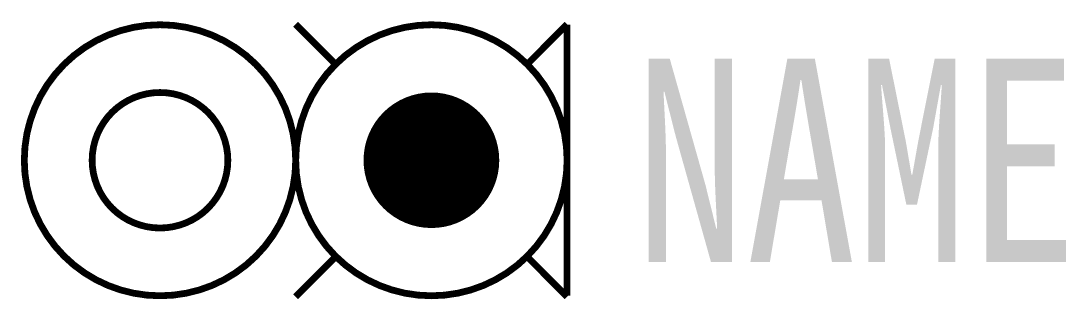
# Model space of a CAD drawing. Header units: inches. Extents: x -8.1 to 7.4, y 3.9 to 8.1.
import ezdxf
from ezdxf.enums import TextEntityAlignment as Align

# ---------------------------------------------------------------- set-up
doc = ezdxf.new("R2010")
doc.units = ezdxf.units.IN
doc.header["$MEASUREMENT"] = 0
doc.styles.add('HZ', font='', dxfattribs={"width": 0.8})
doc.styles.get('HZ').set_extended_font_data('SimSun')

msp = doc.modelspace()

# ---------------------------------------------------------------- linework, layer by layer
at = {"const_width": 0.1}
for points in [[(-8, 6, 1), (-4, 6, 1)], [(-7, 6, 1), (-5, 6, 1)]]:
    msp.add_lwpolyline(points, format="xyb", close=True, dxfattribs=at)
at = {"color": 5, "const_width": 0.1}
for points in [[(-4, 8.007), (-3.416, 7.42)], [(0, 8.007), (-0.584, 7.42)], [(-3.409, 4.58), (-4, 3.986)], [(-0.591, 4.58), (0, 3.986)]]:
    msp.add_lwpolyline(points, dxfattribs=at)
at = {"color": 5}
for points, const_width in [([(-4, 6, 1), (0, 6, 1)], 0.1), ([(-2.5, 6, 1), (-1.5, 6, 1)], 1)]:
    msp.add_lwpolyline(points, format="xyb", close=True, dxfattribs=dict(at, const_width=const_width))
at = {"const_width": 0.1}
msp.add_lwpolyline([(0, 8), (0, 4)], dxfattribs=at)

# ---------------------------------------------------------------- texts
at = {"style": 'HZ', "width": 0.8}
msp.add_attdef('NAME', text='', height=3, dxfattribs=at).set_placement((1, 6), align=Align.MIDDLE_LEFT)

doc.saveas('drawing.dxf')
